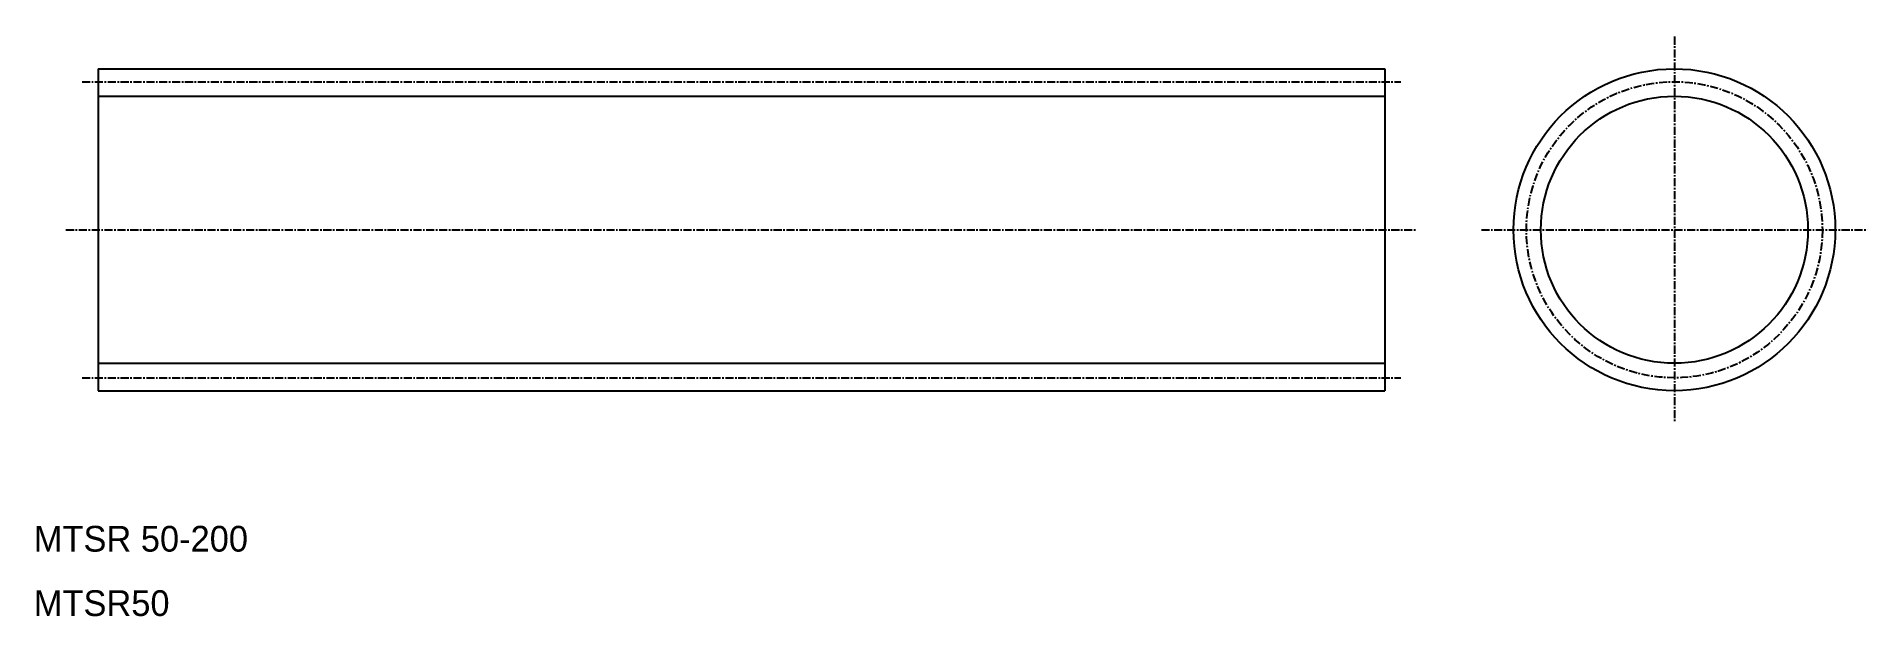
# Model space of a CAD drawing. Extents: x 10 to 295, y 10 to 100.
import ezdxf

# ---------------------------------------------------------------- set-up
doc = ezdxf.new("R2010")
doc.units = 0
doc.linetypes.add('CENTER', pattern=[2, 1.25, -0.25, 0.25, -0.25])
doc.layers.get('0').update_dxf_attribs({"linetype": 'CONTINUOUS'})
doc.layers.add('CENTER', color=1, linetype='CENTER')

msp = doc.modelspace()

# ---------------------------------------------------------------- linework, layer by layer
at = {"color": 7, "linetype": 'CONTINUOUS'}
for p, q in [((19.9999, 95), (219.9999, 95)), ((19.9999, 95), (19.9999, 45)), ((219.9999, 95), (219.9999, 45)), ((19.9999, 82.5), (19.9999, 82.5001)), ((19.9999, 70), (20, 70)), ((19.9999, 45), (219.9999, 45))]:
    msp.add_line(p, q, dxfattribs=at)
at = {"color": 3, "linetype": 'CONTINUOUS'}
for p, q in [((19.9999, 90.75), (219.9999, 90.75)), ((19.9999, 49.25), (219.9999, 49.25))]:
    msp.add_line(p, q, dxfattribs=at)
at = {"color": 7, "linetype": 'CONTINUOUS'}
msp.add_circle((264.9999, 70), 25, dxfattribs=at)
at = {"color": 3, "linetype": 'CONTINUOUS'}
msp.add_circle((264.9999, 70), 20.75, dxfattribs=at)
at = {"layer": 'CENTER', "color": 1, "linetype": 'CENTER'}
for p, q in [((264.9999, 100), (264.9999, 40)), ((17.4999, 93), (222.4999, 93)), ((14.9999, 70), (224.9999, 70)), ((234.9999, 70), (294.9999, 70)), ((17.4999, 47), (222.4999, 47))]:
    msp.add_line(p, q, dxfattribs=at)
msp.add_circle((264.9999, 70), 23, dxfattribs=at)

# ---------------------------------------------------------------- texts
at = {"color": 7, "linetype": 'CONTINUOUS'}
for s, p in [('MTSR 50-200', (10, 20)), ('MTSR50', (10, 10))]:
    msp.add_text(s, height=4, dxfattribs=at).set_placement(p)

doc.saveas('drawing.dxf')
